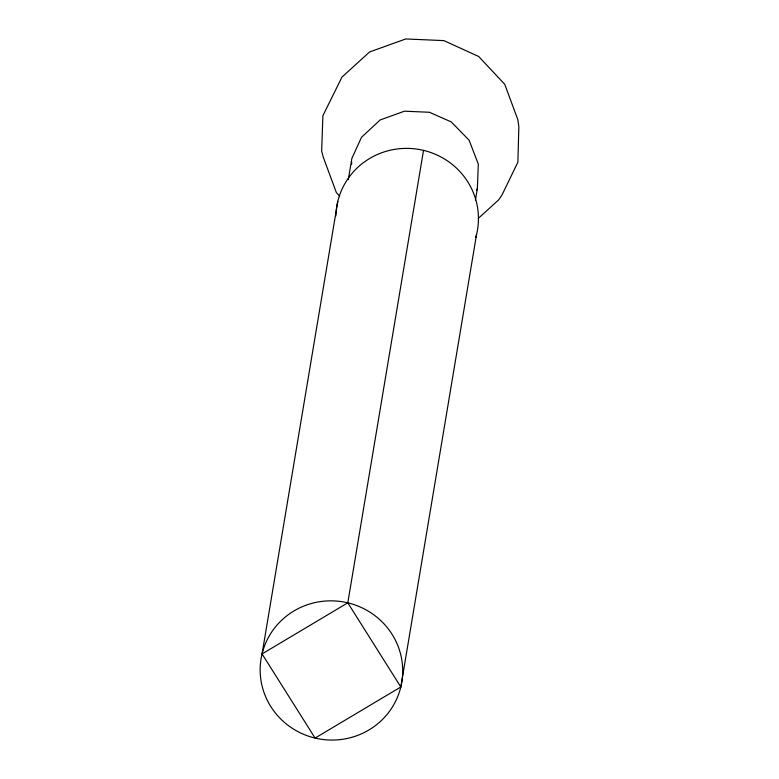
<?xml version="1.0" encoding="UTF-8"?>
<svg xmlns="http://www.w3.org/2000/svg" width="779" height="779" viewBox="0 0 779 779"><rect width="100%" height="100%" fill="white"/><g stroke="black" fill="none" stroke-linecap="round" stroke-linejoin="round"><path stroke-width="1.17" d="M351.621 164.301L351.709 161.983M475.414 200.193L477.381 188.411L478.296 164.048L469.104 140.21L451.216 121.894L429.414 112.273L404.457 111.183L380.123 119.966L361.505 137.289L351.835 158.497L348.291 179.706M476.544 234.518L400.825 686.981L315.086 738.064L262.056 653.922L337.774 201.459M400.825 686.981A71.327 69.555 9.5 0 0 310.918 603.628A71.327 69.555 9.5 0 0 282.582 720.741A71.327 69.555 9.5 0 0 400.825 686.981L347.804 602.829L423.523 150.366M476.417 190.534L477.381 188.411M478.257 218.451L498.706 199.843L502.114 194.779L517.889 162.159L518.843 126.685L517.85 119.723L504.763 84.346L478.705 56.507L443.894 40.615L405.801 38.95L369.597 51.95L341.962 77.102L322.886 115.701L321.669 151.058L323.334 157.348L336.382 192.617L339.625 196.094M262.056 653.922L347.804 602.829M336.207 210.681A71.327 69.555 9.5 0 1 420.387 149.695A71.327 69.555 9.5 0 1 475.735 237.537M335.895 215.88A71.327 69.555 9.5 0 1 336.109 211.722"/></g></svg>
